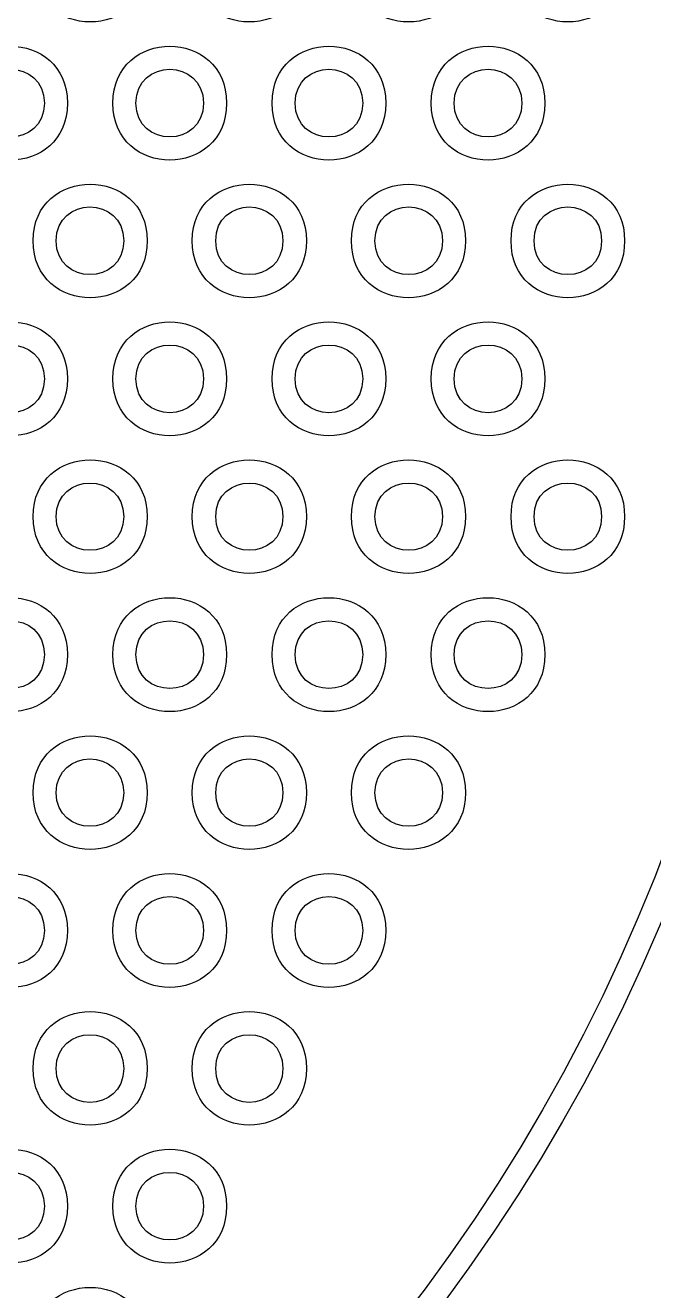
# Model space of a CAD drawing. Extents: x -12.2 to 12.2, y 340.7 to 359.5.
# Drawn here: x 0.813 to 1.312, y 351.297 to 352.302 of the extents above; entities that cross this region are included whole.
import ezdxf

# ---------------------------------------------------------------- set-up
doc = ezdxf.new("R2010")
doc.units = 0
doc.layers.get('0').update_dxf_attribs({"linetype": 'CONTINUOUS'})

msp = doc.modelspace()

# ---------------------------------------------------------------- linework, layer by layer
at = {"color": 5}
for points in [[(0.828398, 352.240291), (0.828398, 352.240291)], [(0.846677, 352.240291), (0.846677, 352.240291)], [(0.954797, 352.240291), (0.954797, 352.240291)], [(0.973076, 352.240291), (0.973076, 352.240291)], [(1.081196, 352.240291), (1.081196, 352.240291)], [(1.099475, 352.240291), (1.099475, 352.240291)], [(1.207594, 352.240291), (1.207594, 352.240291)], [(1.225873, 352.240291), (1.225873, 352.240291)], [(0.891403, 352.131005), (0.891403, 352.131005)], [(0.910071, 352.131005), (0.910071, 352.131005)], [(1.017802, 352.131005), (1.017802, 352.131005)], [(1.03647, 352.131005), (1.03647, 352.131005)], [(1.144589, 352.131005), (1.144589, 352.131005)], [(1.162869, 352.131005), (1.162869, 352.131005)], [(1.270988, 352.131005), (1.270988, 352.131005)], [(1.289267, 352.131005), (1.289267, 352.131005)], [(0.828398, 352.02133), (0.828398, 352.02133)], [(0.846677, 352.02133), (0.846677, 352.02133)], [(0.954797, 352.02133), (0.954797, 352.02133)], [(0.973076, 352.02133), (0.973076, 352.02133)], [(1.081196, 352.02133), (1.081196, 352.02133)], [(1.099475, 352.02133), (1.099475, 352.02133)], [(1.207594, 352.02133), (1.207594, 352.02133)], [(1.225873, 352.02133), (1.225873, 352.02133)], [(0.891403, 351.912044), (0.891403, 351.912044)], [(0.910071, 351.912044), (0.910071, 351.912044)], [(1.017802, 351.912044), (1.017802, 351.912044)], [(1.03647, 351.912044), (1.03647, 351.912044)], [(1.144589, 351.912044), (1.144589, 351.912044)], [(1.162869, 351.912044), (1.162869, 351.912044)], [(1.270988, 351.912044), (1.270988, 351.912044)], [(1.289267, 351.912044), (1.289267, 351.912044)], [(0.828398, 351.802368), (0.828398, 351.802368)], [(0.846677, 351.802368), (0.846677, 351.802368)], [(0.954797, 351.802368), (0.954797, 351.802368)], [(0.973076, 351.802368), (0.973076, 351.802368)], [(1.081196, 351.802368), (1.081196, 351.802368)], [(1.099475, 351.802368), (1.099475, 351.802368)], [(1.207594, 351.802368), (1.207594, 351.802368)], [(1.225873, 351.802368), (1.225873, 351.802368)], [(0.891403, 351.692693), (0.891403, 351.692693)], [(0.910071, 351.692693), (0.910071, 351.692693)], [(1.017802, 351.692693), (1.017802, 351.692693)], [(1.03647, 351.692693), (1.03647, 351.692693)], [(1.144589, 351.692693), (1.144589, 351.692693)], [(1.162869, 351.692693), (1.162869, 351.692693)], [(0.828398, 351.583407), (0.828398, 351.583407)], [(0.846677, 351.583407), (0.846677, 351.583407)], [(0.954797, 351.583407), (0.954797, 351.583407)], [(0.973076, 351.583407), (0.973076, 351.583407)], [(1.081196, 351.583407), (1.081196, 351.583407)], [(1.099475, 351.583407), (1.099475, 351.583407)], [(0.891403, 351.473731), (0.891403, 351.473731)], [(0.910071, 351.473731), (0.910071, 351.473731)], [(1.017802, 351.473731), (1.017802, 351.473731)], [(1.03647, 351.473731), (1.03647, 351.473731)], [(0.828398, 351.364445), (0.828398, 351.364445)], [(0.846677, 351.364445), (0.846677, 351.364445)], [(0.954797, 351.364445), (0.954797, 351.364445)], [(0.973076, 351.364445), (0.973076, 351.364445)]]:
    msp.add_lwpolyline(points, dxfattribs=at)
for points in [[(0, 353.572729), (0.789506, 353.572729), (1.429278, 352.932568), (1.429278, 352.143061)], [(0, 353.55445), (0.779394, 353.55445), (1.410999, 352.922456), (1.410999, 352.143061)], [(0.910071, 352.349967), (0.910071, 352.289684), (0.819453, 352.289684), (0.819453, 352.349967)], [(1.03647, 352.349967), (1.03647, 352.289684), (0.945852, 352.289684), (0.945852, 352.349967)], [(1.162869, 352.349967), (1.162869, 352.289684), (1.072251, 352.289684), (1.072251, 352.349967)], [(1.289267, 352.349967), (1.289267, 352.289684), (1.199038, 352.289684), (1.199038, 352.349967)], [(0.756448, 352.240291), (0.756448, 352.300574), (0.846677, 352.300574), (0.846677, 352.240291)], [(0.882847, 352.240291), (0.882847, 352.300574), (0.973076, 352.300574), (0.973076, 352.240291)], [(1.009246, 352.240291), (1.009246, 352.300574), (1.099475, 352.300574), (1.099475, 352.240291)], [(1.135644, 352.240291), (1.135644, 352.300574), (1.225873, 352.300574), (1.225873, 352.240291)], [(0.774727, 352.240291), (0.774727, 352.276072), (0.828398, 352.276072), (0.828398, 352.240291)], [(0.901126, 352.240291), (0.901126, 352.276072), (0.954797, 352.276072), (0.954797, 352.240291)], [(1.027525, 352.240291), (1.027525, 352.276072), (1.081196, 352.276072), (1.081196, 352.240291)], [(1.153923, 352.240291), (1.153923, 352.276072), (1.207594, 352.276072), (1.207594, 352.240291)], [(0.846677, 352.240291), (0.846677, 352.180009), (0.756448, 352.180009), (0.756448, 352.240291)], [(0.828398, 352.240291), (0.828398, 352.204511), (0.774727, 352.204511), (0.774727, 352.240291)], [(0.973076, 352.240291), (0.973076, 352.180009), (0.882847, 352.180009), (0.882847, 352.240291)], [(0.954797, 352.240291), (0.954797, 352.204511), (0.901126, 352.204511), (0.901126, 352.240291)], [(1.099475, 352.240291), (1.099475, 352.180009), (1.009246, 352.180009), (1.009246, 352.240291)], [(1.081196, 352.240291), (1.081196, 352.204511), (1.027525, 352.204511), (1.027525, 352.240291)], [(1.225873, 352.240291), (1.225873, 352.180009), (1.135644, 352.180009), (1.135644, 352.240291)], [(1.207594, 352.240291), (1.207594, 352.204511), (1.153923, 352.204511), (1.153923, 352.240291)], [(0.819453, 352.131005), (0.819453, 352.190899), (0.910071, 352.190899), (0.910071, 352.131005)], [(0.945852, 352.131005), (0.945852, 352.190899), (1.03647, 352.190899), (1.03647, 352.131005)], [(1.072251, 352.131005), (1.072251, 352.190899), (1.162869, 352.190899), (1.162869, 352.131005)], [(1.199038, 352.131005), (1.199038, 352.190899), (1.289267, 352.190899), (1.289267, 352.131005)], [(0.837732, 352.131005), (0.837732, 352.166786), (0.891403, 352.166786), (0.891403, 352.131005)], [(0.96452, 352.131005), (0.96452, 352.166786), (1.017802, 352.166786), (1.017802, 352.131005)], [(1.090918, 352.131005), (1.090918, 352.166786), (1.144589, 352.166786), (1.144589, 352.131005)], [(1.217317, 352.131005), (1.217317, 352.166786), (1.270988, 352.166786), (1.270988, 352.131005)], [(1.410999, 352.143061), (1.410999, 351.364056), (0.779394, 350.732062), (0, 350.732062)], [(1.429278, 352.143061), (1.429278, 351.353555), (0.789506, 350.713783), (0, 350.713783)], [(0.910071, 352.131005), (0.910071, 352.070722), (0.819453, 352.070722), (0.819453, 352.131005)], [(0.891403, 352.131005), (0.891403, 352.095224), (0.837732, 352.095224), (0.837732, 352.131005)], [(1.03647, 352.131005), (1.03647, 352.070722), (0.945852, 352.070722), (0.945852, 352.131005)], [(1.017802, 352.131005), (1.017802, 352.095224), (0.96452, 352.095224), (0.96452, 352.131005)], [(1.162869, 352.131005), (1.162869, 352.070722), (1.072251, 352.070722), (1.072251, 352.131005)], [(1.144589, 352.131005), (1.144589, 352.095224), (1.090918, 352.095224), (1.090918, 352.131005)], [(1.289267, 352.131005), (1.289267, 352.070722), (1.199038, 352.070722), (1.199038, 352.131005)], [(1.270988, 352.131005), (1.270988, 352.095224), (1.217317, 352.095224), (1.217317, 352.131005)], [(0.756448, 352.02133), (0.756448, 352.081612), (0.846677, 352.081612), (0.846677, 352.02133)], [(0.882847, 352.02133), (0.882847, 352.081612), (0.973076, 352.081612), (0.973076, 352.02133)], [(1.009246, 352.02133), (1.009246, 352.081612), (1.099475, 352.081612), (1.099475, 352.02133)], [(1.135644, 352.02133), (1.135644, 352.081612), (1.225873, 352.081612), (1.225873, 352.02133)], [(0.774727, 352.02133), (0.774727, 352.05711), (0.828398, 352.05711), (0.828398, 352.02133)], [(0.901126, 352.02133), (0.901126, 352.05711), (0.954797, 352.05711), (0.954797, 352.02133)], [(1.027525, 352.02133), (1.027525, 352.05711), (1.081196, 352.05711), (1.081196, 352.02133)], [(1.153923, 352.02133), (1.153923, 352.05711), (1.207594, 352.05711), (1.207594, 352.02133)], [(0.846677, 352.02133), (0.846677, 351.961047), (0.756448, 351.961047), (0.756448, 352.02133)], [(0.828398, 352.02133), (0.828398, 351.985549), (0.774727, 351.985549), (0.774727, 352.02133)], [(0.973076, 352.02133), (0.973076, 351.961047), (0.882847, 351.961047), (0.882847, 352.02133)], [(0.954797, 352.02133), (0.954797, 351.985549), (0.901126, 351.985549), (0.901126, 352.02133)], [(1.099475, 352.02133), (1.099475, 351.961047), (1.009246, 351.961047), (1.009246, 352.02133)], [(1.081196, 352.02133), (1.081196, 351.985549), (1.027525, 351.985549), (1.027525, 352.02133)], [(1.225873, 352.02133), (1.225873, 351.961047), (1.135644, 351.961047), (1.135644, 352.02133)], [(1.207594, 352.02133), (1.207594, 351.985549), (1.153923, 351.985549), (1.153923, 352.02133)], [(0.819453, 351.912044), (0.819453, 351.971937), (0.910071, 351.971937), (0.910071, 351.912044)], [(0.945852, 351.912044), (0.945852, 351.971937), (1.03647, 351.971937), (1.03647, 351.912044)], [(1.072251, 351.912044), (1.072251, 351.971937), (1.162869, 351.971937), (1.162869, 351.912044)], [(1.199038, 351.912044), (1.199038, 351.971937), (1.289267, 351.971937), (1.289267, 351.912044)], [(0.837732, 351.912044), (0.837732, 351.947435), (0.891403, 351.947435), (0.891403, 351.912044)], [(0.96452, 351.912044), (0.96452, 351.947435), (1.017802, 351.947435), (1.017802, 351.912044)], [(1.090918, 351.912044), (1.090918, 351.947435), (1.144589, 351.947435), (1.144589, 351.912044)], [(1.217317, 351.912044), (1.217317, 351.947435), (1.270988, 351.947435), (1.270988, 351.912044)], [(0.910071, 351.912044), (0.910071, 351.851761), (0.819453, 351.851761), (0.819453, 351.912044)], [(0.891403, 351.912044), (0.891403, 351.876263), (0.837732, 351.876263), (0.837732, 351.912044)], [(1.03647, 351.912044), (1.03647, 351.851761), (0.945852, 351.851761), (0.945852, 351.912044)], [(1.017802, 351.912044), (1.017802, 351.876263), (0.96452, 351.876263), (0.96452, 351.912044)], [(1.162869, 351.912044), (1.162869, 351.851761), (1.072251, 351.851761), (1.072251, 351.912044)], [(1.144589, 351.912044), (1.144589, 351.876263), (1.090918, 351.876263), (1.090918, 351.912044)], [(1.289267, 351.912044), (1.289267, 351.851761), (1.199038, 351.851761), (1.199038, 351.912044)], [(1.270988, 351.912044), (1.270988, 351.876263), (1.217317, 351.876263), (1.217317, 351.912044)], [(0.756448, 351.802368), (0.756448, 351.862651), (0.846677, 351.862651), (0.846677, 351.802368)], [(0.882847, 351.802368), (0.882847, 351.862651), (0.973076, 351.862651), (0.973076, 351.802368)], [(1.009246, 351.802368), (1.009246, 351.862651), (1.099475, 351.862651), (1.099475, 351.802368)], [(1.135644, 351.802368), (1.135644, 351.862651), (1.225873, 351.862651), (1.225873, 351.802368)], [(0, 350.764732), (0.751003, 350.764732), (1.43939, 351.182431), (1.785917, 351.84865)], [(0, 350.746063), (0.757615, 350.746063), (1.452614, 351.168041), (1.802252, 351.840093)], [(0.774727, 351.802368), (0.774727, 351.838149), (0.828398, 351.838149), (0.828398, 351.802368)], [(0.901126, 351.802368), (0.901126, 351.838149), (0.954797, 351.838149), (0.954797, 351.802368)], [(1.027525, 351.802368), (1.027525, 351.838149), (1.081196, 351.838149), (1.081196, 351.802368)], [(1.153923, 351.802368), (1.153923, 351.838149), (1.207594, 351.838149), (1.207594, 351.802368)], [(0.846677, 351.802368), (0.846677, 351.742086), (0.756448, 351.742086), (0.756448, 351.802368)], [(0.828398, 351.802368), (0.828398, 351.766588), (0.774727, 351.766588), (0.774727, 351.802368)], [(0.973076, 351.802368), (0.973076, 351.742086), (0.882847, 351.742086), (0.882847, 351.802368)], [(0.954797, 351.802368), (0.954797, 351.766588), (0.901126, 351.766588), (0.901126, 351.802368)], [(1.099475, 351.802368), (1.099475, 351.742086), (1.009246, 351.742086), (1.009246, 351.802368)], [(1.081196, 351.802368), (1.081196, 351.766588), (1.027525, 351.766588), (1.027525, 351.802368)], [(1.225873, 351.802368), (1.225873, 351.742086), (1.135644, 351.742086), (1.135644, 351.802368)], [(1.207594, 351.802368), (1.207594, 351.766588), (1.153923, 351.766588), (1.153923, 351.802368)], [(0.819453, 351.692693), (0.819453, 351.752976), (0.910071, 351.752976), (0.910071, 351.692693)], [(0.945852, 351.692693), (0.945852, 351.752976), (1.03647, 351.752976), (1.03647, 351.692693)], [(1.072251, 351.692693), (1.072251, 351.752976), (1.162869, 351.752976), (1.162869, 351.692693)], [(0.837732, 351.692693), (0.837732, 351.728474), (0.891403, 351.728474), (0.891403, 351.692693)], [(0.96452, 351.692693), (0.96452, 351.728474), (1.017802, 351.728474), (1.017802, 351.692693)], [(1.090918, 351.692693), (1.090918, 351.728474), (1.144589, 351.728474), (1.144589, 351.692693)], [(0.910071, 351.692693), (0.910071, 351.632799), (0.819453, 351.632799), (0.819453, 351.692693)], [(0.891403, 351.692693), (0.891403, 351.657301), (0.837732, 351.657301), (0.837732, 351.692693)], [(1.03647, 351.692693), (1.03647, 351.632799), (0.945852, 351.632799), (0.945852, 351.692693)], [(1.017802, 351.692693), (1.017802, 351.657301), (0.96452, 351.657301), (0.96452, 351.692693)], [(1.162869, 351.692693), (1.162869, 351.632799), (1.072251, 351.632799), (1.072251, 351.692693)], [(1.144589, 351.692693), (1.144589, 351.657301), (1.090918, 351.657301), (1.090918, 351.692693)], [(0.756448, 351.583407), (0.756448, 351.643689), (0.846677, 351.643689), (0.846677, 351.583407)], [(0.882847, 351.583407), (0.882847, 351.643689), (0.973076, 351.643689), (0.973076, 351.583407)], [(1.009246, 351.583407), (1.009246, 351.643689), (1.099475, 351.643689), (1.099475, 351.583407)], [(0.774727, 351.583407), (0.774727, 351.619187), (0.828398, 351.619187), (0.828398, 351.583407)], [(0.901126, 351.583407), (0.901126, 351.619187), (0.954797, 351.619187), (0.954797, 351.583407)], [(1.027525, 351.583407), (1.027525, 351.619187), (1.081196, 351.619187), (1.081196, 351.583407)], [(0.846677, 351.583407), (0.846677, 351.523124), (0.756448, 351.523124), (0.756448, 351.583407)], [(0.828398, 351.583407), (0.828398, 351.547626), (0.774727, 351.547626), (0.774727, 351.583407)], [(0.973076, 351.583407), (0.973076, 351.523124), (0.882847, 351.523124), (0.882847, 351.583407)], [(0.954797, 351.583407), (0.954797, 351.547626), (0.901126, 351.547626), (0.901126, 351.583407)], [(1.099475, 351.583407), (1.099475, 351.523124), (1.009246, 351.523124), (1.009246, 351.583407)], [(1.081196, 351.583407), (1.081196, 351.547626), (1.027525, 351.547626), (1.027525, 351.583407)], [(0.819453, 351.473731), (0.819453, 351.534014), (0.910071, 351.534014), (0.910071, 351.473731)], [(0.945852, 351.473731), (0.945852, 351.534014), (1.03647, 351.534014), (1.03647, 351.473731)], [(0.837732, 351.473731), (0.837732, 351.509512), (0.891403, 351.509512), (0.891403, 351.473731)], [(0.96452, 351.473731), (0.96452, 351.509512), (1.017802, 351.509512), (1.017802, 351.473731)], [(0.910071, 351.473731), (0.910071, 351.413838), (0.819453, 351.413838), (0.819453, 351.473731)], [(0.891403, 351.473731), (0.891403, 351.437951), (0.837732, 351.437951), (0.837732, 351.473731)], [(1.03647, 351.473731), (1.03647, 351.413838), (0.945852, 351.413838), (0.945852, 351.473731)], [(1.017802, 351.473731), (1.017802, 351.437951), (0.96452, 351.437951), (0.96452, 351.473731)], [(0.756448, 351.364445), (0.756448, 351.424728), (0.846677, 351.424728), (0.846677, 351.364445)], [(0.882847, 351.364445), (0.882847, 351.424728), (0.973076, 351.424728), (0.973076, 351.364445)], [(0.774727, 351.364445), (0.774727, 351.400226), (0.828398, 351.400226), (0.828398, 351.364445)], [(0.901126, 351.364445), (0.901126, 351.400226), (0.954797, 351.400226), (0.954797, 351.364445)], [(0.846677, 351.364445), (0.846677, 351.304163), (0.756448, 351.304163), (0.756448, 351.364445)], [(0.828398, 351.364445), (0.828398, 351.328665), (0.774727, 351.328665), (0.774727, 351.364445)], [(0.973076, 351.364445), (0.973076, 351.304163), (0.882847, 351.304163), (0.882847, 351.364445)], [(0.954797, 351.364445), (0.954797, 351.328665), (0.901126, 351.328665), (0.901126, 351.364445)], [(0.819453, 351.25477), (0.819453, 351.315052), (0.910071, 351.315052), (0.910071, 351.25477)]]:
    msp.add_open_spline(points, degree=3, dxfattribs=at)

doc.saveas('drawing.dxf')
